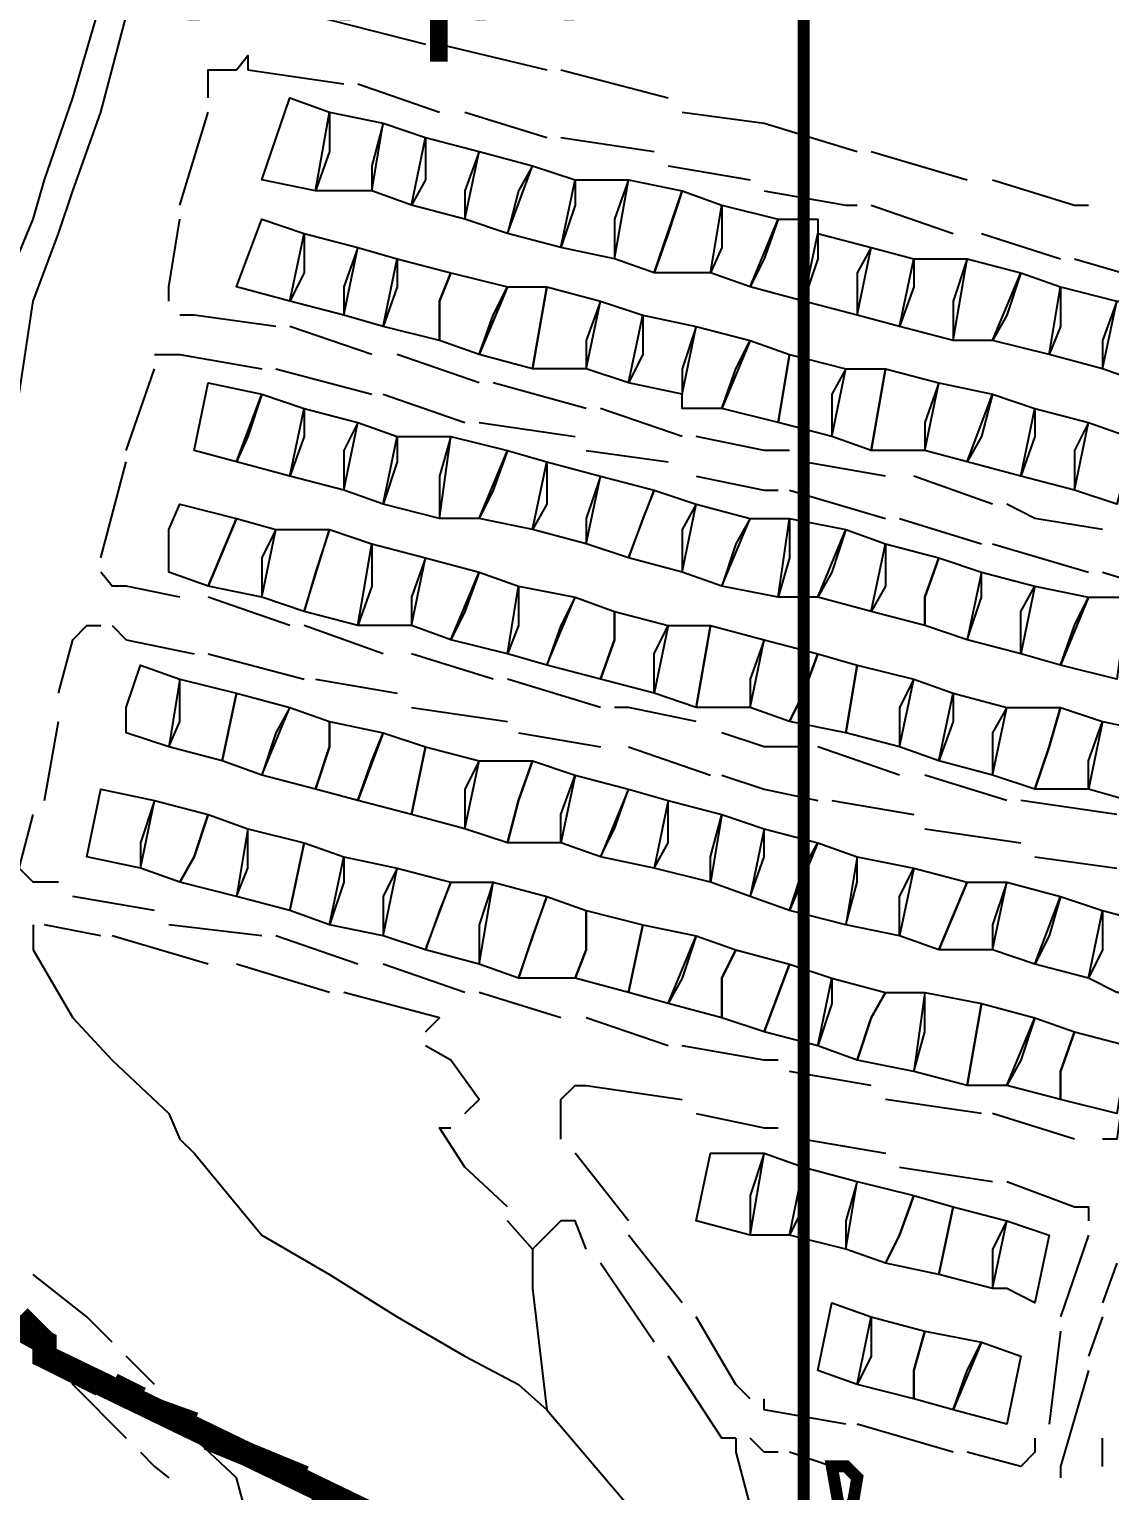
# Model space of a CAD drawing. Header units: millimetres. Extents: x -3588 to 75209, y -3737 to 38254.
# Drawn here: x 6027.3 to 6135.4, y 6353.5 to 6499.8 of the extents above; entities that cross this region are included whole.
import ezdxf

# ---------------------------------------------------------------- set-up
doc = ezdxf.new("R2010")
doc.units = ezdxf.units.MM
doc.layers.add('P', color=253, linetype='Continuous')
doc.layers.add('T', color=7, linetype='Continuous')

msp = doc.modelspace()

# ---------------------------------------------------------------- linework, layer by layer
at = {"layer": 'P'}
for points, const_width in [([(6104.804, -520.269), (6104.804, 8805.959)], 1.2), ([(6060.202, 6352.029), (6028.867, 6366.993), (6028.867, 6368.401), (5977.495, 6396.632), (5939.662, 6416.957), (5927.243, 6423.726), (5906.918, 6438.69), (5886.594, 6445.459), (5863.724, 6460.423), (5843.4, 6471.145), (5828.436, 6479.339), (5805.295, 6492.894), (5790.619, 6495.711), (5757.86, 6510.674)], 1.2), ([(6016.72, 6284.286), (6031.683, 6304.61), (6038.469, 6316.741), (6046.647, 6326.344), (6046.647, 6327.752), (6052.008, 6334.521), (6058.794, 6345.26), (6062.731, 6350.621), (6028.867, 6366.993), (6028.867, 6368.401), (5977.495, 6396.632)], 2.417), ([(6034.516, 6364.16), (6028.867, 6366.993), (6028.867, 6368.401), (6026.322, 6370.946)], 2.417), ([(6367.889, 6369.522), (6302.69, 6350.621), (6237.763, 6330.296), (6160.417, 6304.61), (6142.909, 6327.752), (6126.537, 6342.427), (6123.705, 6346.668), (6121.176, 6346.668), (6116.935, 6346.668), (6110.166, 6348.077), (6109.029, 6348.077), (6110.166, 6354.846), (6109.029, 6355.982), (6107.621, 6355.982), (6109.029, 6348.077), (6107.621, 6339.883), (6104.804, 6334.521), (6102.26, 6330.296), (6099.443, 6326.344), (6084.48, 6337.066), (6068.38, 6349.197), (6062.731, 6350.621), (6060.202, 6352.029)], 1.2), ([(6038.469, 6362.752), (6035.636, 6364.16)], 2.417), ([(6043.83, 6360.207), (6039.877, 6361.632)], 2.417), ([(6054.841, 6354.846), (6045.239, 6358.799)], 2.417), ([(6058.794, 6352.029), (6055.961, 6353.438)], 2.417)]:
    msp.add_lwpolyline(points, dxfattribs=dict(at, const_width=const_width))
for points in [[(6008.542, 6407.642), (6008.542, 6414.412), (6009.95, 6426.559), (6012.767, 6438.69), (6015.312, 6448.292), (6019.553, 6455.061), (6023.505, 6464.376), (6024.914, 6473.978), (6027.73, 6480.747), (6028.867, 6484.7), (6031.683, 6492.894), (6034.516, 6502.48), (6035.636, 6511.795), (6038.469, 6521.397), (6041.286, 6533.544), (6042.406, 6541.721), (6057.369, 6606.649)], [(6014.191, 6406.234), (6012.767, 6414.412), (6012.767, 6425.134), (6015.312, 6438.69), (6018.144, 6446.883), (6022.081, 6453.653), (6026.322, 6463.255), (6027.73, 6472.569), (6030.275, 6479.339), (6031.683, 6483.58), (6034.516, 6491.47), (6037.045, 6501.072), (6038.469, 6510.674), (6041.286, 6521.397), (6043.83, 6532.119), (6045.239, 6541.721), (6061.61, 6606.649)], [(6055.961, 6501.072), (6066.972, 6498.255)], [(6045.239, 6492.894), (6045.239, 6495.711), (6046.647, 6495.711), (6048.055, 6495.711), (6049.191, 6497.119), (6049.191, 6495.711)], [(6068.38, 6498.255), (6079.118, 6495.711)], [(6049.191, 6495.711), (6058.794, 6494.302)], [(6080.527, 6495.711), (6091.249, 6492.894)], [(6060.202, 6494.302), (6068.38, 6491.47)], [(6057.369, 6487.533), (6055.961, 6483.58), (6050.6, 6484.7), (6053.416, 6492.894), (6057.369, 6491.47), (6057.369, 6487.533)], [(6042.406, 6482.156), (6045.239, 6491.47)], [(6061.61, 6486.109), (6061.61, 6483.58), (6055.961, 6483.58), (6057.369, 6491.47), (6062.731, 6490.35), (6061.61, 6486.109)], [(6070.924, 6491.47), (6079.118, 6488.941)], [(6092.658, 6491.47), (6100.851, 6490.35)], [(6066.972, 6484.7), (6065.563, 6482.156), (6061.61, 6483.58), (6062.731, 6490.35), (6066.972, 6488.941), (6066.972, 6484.7)], [(6100.851, 6490.35), (6110.166, 6487.533)], [(6070.924, 6483.58), (6070.924, 6480.747), (6065.563, 6482.156), (6066.972, 6488.941), (6072.333, 6487.533), (6070.924, 6483.58)], [(6080.527, 6488.941), (6089.841, 6487.533)], [(6076.286, 6483.58), (6075.165, 6479.339), (6070.924, 6480.747), (6072.333, 6487.533), (6077.694, 6486.109), (6076.286, 6483.58)], [(6111.574, 6487.533), (6121.176, 6484.7)], [(6081.935, 6482.156), (6080.527, 6477.931), (6075.165, 6479.339), (6077.694, 6486.109), (6081.935, 6484.7), (6081.935, 6482.156)], [(6091.249, 6486.109), (6099.443, 6484.7)], [(6085.888, 6480.747), (6085.888, 6476.794), (6080.527, 6477.931), (6081.935, 6484.7), (6087.296, 6484.7), (6085.888, 6480.747)], [(6091.249, 6479.339), (6089.841, 6475.386), (6085.888, 6476.794), (6087.296, 6484.7), (6092.658, 6483.58), (6091.249, 6479.339)], [(6123.705, 6484.7), (6131.899, 6482.156), (6133.307, 6482.156)], [(6096.61, 6477.931), (6095.49, 6475.386), (6089.841, 6475.386), (6092.658, 6483.58), (6096.61, 6482.156), (6096.61, 6477.931)], [(6100.851, 6483.58), (6109.029, 6482.156), (6110.166, 6482.156)], [(6041.286, 6472.569), (6041.286, 6473.978), (6042.406, 6480.747)], [(6054.841, 6475.386), (6053.416, 6472.569), (6048.055, 6473.978), (6050.6, 6480.747), (6054.841, 6479.339), (6054.841, 6475.386)], [(6100.851, 6476.794), (6099.443, 6473.978), (6095.49, 6475.386), (6096.61, 6482.156), (6102.26, 6480.747), (6100.851, 6476.794)], [(6106.213, 6476.794), (6104.804, 6472.569), (6099.443, 6473.978), (6102.26, 6480.747), (6106.213, 6480.747), (6106.213, 6479.339), (6106.213, 6476.794)], [(6111.574, 6482.156), (6119.768, 6479.339)], [(6058.794, 6473.978), (6058.794, 6471.145), (6053.416, 6472.569), (6054.841, 6479.339), (6060.202, 6477.931), (6058.794, 6473.978)], [(6110.166, 6475.386), (6110.166, 6471.145), (6104.804, 6472.569), (6106.213, 6479.339), (6111.574, 6477.931), (6110.166, 6475.386)], [(6122.584, 6479.339), (6130.49, 6476.794)], [(6064.155, 6473.978), (6062.731, 6470.025), (6058.794, 6471.145), (6060.202, 6477.931), (6064.155, 6476.794), (6064.155, 6473.978)], [(6115.815, 6473.978), (6114.391, 6470.025), (6110.166, 6471.145), (6111.574, 6477.931), (6115.815, 6476.794), (6115.815, 6473.978)], [(6068.38, 6472.569), (6068.38, 6468.617), (6062.731, 6470.025), (6064.155, 6476.794), (6069.516, 6475.386), (6068.38, 6472.569)], [(6119.768, 6472.569), (6119.768, 6468.617), (6114.391, 6470.025), (6115.815, 6476.794), (6121.176, 6476.794), (6119.768, 6472.569)], [(6125.129, 6471.145), (6123.705, 6468.617), (6119.768, 6468.617), (6121.176, 6476.794), (6126.537, 6475.386), (6125.129, 6471.145)], [(6131.899, 6476.794), (6141.501, 6473.978)], [(6068.38, 6472.569), (6069.516, 6475.386), (6075.165, 6473.978), (6072.333, 6467.208), (6068.38, 6468.617), (6068.38, 6472.569)], [(6130.49, 6470.025), (6129.354, 6467.208), (6123.705, 6468.617), (6126.537, 6475.386), (6130.49, 6473.978), (6130.49, 6470.025)], [(6073.741, 6471.145), (6075.165, 6473.978), (6079.118, 6473.978), (6077.694, 6465.784), (6072.333, 6467.208), (6073.741, 6471.145)], [(6083.055, 6468.617), (6083.055, 6465.784), (6077.694, 6465.784), (6079.118, 6473.978), (6084.48, 6472.569), (6083.055, 6468.617)], [(6134.715, 6468.617), (6134.715, 6465.784), (6129.354, 6467.208), (6130.49, 6473.978), (6136.14, 6472.569), (6134.715, 6468.617)], [(6088.705, 6467.208), (6087.296, 6464.376), (6083.055, 6465.784), (6084.48, 6472.569), (6088.705, 6471.145), (6088.705, 6467.208)], [(6140.093, 6468.617), (6138.668, 6464.376), (6134.715, 6465.784), (6136.14, 6472.569), (6141.501, 6472.569), (6140.093, 6471.145), (6140.093, 6468.617)], [(6052.008, 6470.025), (6043.83, 6471.145), (6042.406, 6471.145)], [(6092.658, 6465.784), (6092.658, 6463.255), (6087.296, 6464.376), (6088.705, 6471.145), (6094.066, 6470.025), (6092.658, 6465.784)], [(6061.61, 6467.208), (6053.416, 6470.025)], [(6096.61, 6461.831), (6092.658, 6461.831), (6092.658, 6463.255), (6094.066, 6470.025), (6099.443, 6468.617), (6096.61, 6461.831)], [(6098.019, 6465.784), (6099.443, 6468.617), (6103.38, 6467.208), (6102.26, 6460.423), (6096.61, 6461.831), (6098.019, 6465.784)], [(6039.877, 6467.208), (6041.286, 6467.208), (6042.406, 6467.208)], [(6042.406, 6467.208), (6050.6, 6465.784)], [(6072.333, 6464.376), (6064.155, 6467.208)], [(6107.621, 6463.255), (6107.621, 6459.014), (6102.26, 6460.423), (6103.38, 6467.208), (6109.029, 6465.784), (6107.621, 6463.255)], [(6037.045, 6457.606), (6039.877, 6465.784)], [(6052.008, 6465.784), (6061.61, 6463.255)], [(6111.574, 6457.606), (6107.621, 6459.014), (6109.029, 6465.784), (6112.982, 6465.784), (6111.574, 6457.606)], [(6116.935, 6460.423), (6116.935, 6457.606), (6111.574, 6457.606), (6112.982, 6465.784), (6118.343, 6464.376), (6116.935, 6460.423)], [(6049.191, 6459.014), (6048.055, 6456.47), (6043.83, 6457.606), (6045.239, 6464.376), (6050.6, 6463.255), (6049.191, 6459.014)], [(6054.841, 6459.014), (6053.416, 6455.061), (6048.055, 6456.47), (6050.6, 6463.255), (6054.841, 6461.831), (6054.841, 6459.014)], [(6062.731, 6463.255), (6070.924, 6460.423)], [(6083.055, 6461.831), (6073.741, 6464.376)], [(6122.584, 6459.014), (6121.176, 6456.47), (6116.935, 6457.606), (6118.343, 6464.376), (6123.705, 6463.255), (6122.584, 6459.014)], [(6127.946, 6459.014), (6126.537, 6455.061), (6121.176, 6456.47), (6123.705, 6463.255), (6127.946, 6461.831), (6127.946, 6459.014)], [(6058.794, 6457.606), (6058.794, 6453.653), (6053.416, 6455.061), (6054.841, 6461.831), (6060.202, 6460.423), (6058.794, 6457.606)], [(6092.658, 6459.014), (6084.48, 6461.831)], [(6131.899, 6457.606), (6131.899, 6453.653), (6126.537, 6455.061), (6127.946, 6461.831), (6133.307, 6460.423), (6131.899, 6457.606)], [(6064.155, 6456.47), (6062.731, 6452.245), (6058.794, 6453.653), (6060.202, 6460.423), (6064.155, 6459.014), (6064.155, 6456.47)], [(6072.333, 6460.423), (6081.935, 6459.014)], [(6137.26, 6456.47), (6136.14, 6452.245), (6131.899, 6453.653), (6133.307, 6460.423), (6137.26, 6459.014), (6137.26, 6456.47)], [(6068.38, 6455.061), (6068.38, 6450.82), (6062.731, 6452.245), (6064.155, 6459.014), (6069.516, 6459.014), (6068.38, 6455.061)], [(6073.741, 6453.653), (6072.333, 6450.82), (6068.38, 6450.82), (6069.516, 6459.014), (6075.165, 6457.606), (6073.741, 6453.653)], [(6103.38, 6457.606), (6100.851, 6457.606), (6094.066, 6459.014)], [(6079.118, 6452.245), (6077.694, 6449.7), (6072.333, 6450.82), (6075.165, 6457.606), (6079.118, 6456.47), (6079.118, 6452.245)], [(6083.055, 6457.606), (6091.249, 6456.47)], [(6034.516, 6446.883), (6037.045, 6456.47)], [(6083.055, 6450.82), (6083.055, 6448.292), (6077.694, 6449.7), (6079.118, 6456.47), (6084.48, 6455.061), (6083.055, 6450.82)], [(6112.982, 6455.061), (6104.804, 6456.47)], [(6088.705, 6450.82), (6087.296, 6446.883), (6083.055, 6448.292), (6084.48, 6455.061), (6089.841, 6453.653), (6088.705, 6450.82)], [(6094.066, 6455.061), (6100.851, 6453.653), (6102.26, 6453.653)], [(6123.705, 6452.245), (6115.815, 6455.061)], [(6092.658, 6449.7), (6092.658, 6445.459), (6087.296, 6446.883), (6089.841, 6453.653), (6094.066, 6452.245), (6092.658, 6449.7)], [(6103.38, 6453.653), (6112.982, 6450.82)], [(6041.286, 6449.7), (6042.406, 6452.245), (6048.055, 6450.82), (6045.239, 6444.051), (6041.286, 6445.459), (6041.286, 6449.7)], [(6098.019, 6448.292), (6096.61, 6444.051), (6092.658, 6445.459), (6094.066, 6452.245), (6099.443, 6450.82), (6098.019, 6448.292)], [(6134.715, 6449.7), (6127.946, 6450.82), (6125.129, 6452.245)], [(6050.6, 6446.883), (6050.6, 6442.931), (6045.239, 6444.051), (6048.055, 6450.82), (6052.008, 6449.7), (6050.6, 6446.883)], [(6103.38, 6446.883), (6102.26, 6442.931), (6096.61, 6444.051), (6099.443, 6450.82), (6103.38, 6450.82), (6103.38, 6446.883)], [(6107.621, 6445.459), (6106.213, 6442.931), (6102.26, 6442.931), (6103.38, 6450.82), (6109.029, 6449.7), (6107.621, 6445.459)], [(6114.391, 6450.82), (6122.584, 6448.292)], [(6055.961, 6445.459), (6054.841, 6441.506), (6050.6, 6442.931), (6052.008, 6449.7), (6057.369, 6449.7), (6055.961, 6445.459)], [(6061.61, 6444.051), (6060.202, 6440.098), (6054.841, 6441.506), (6057.369, 6449.7), (6061.61, 6448.292), (6061.61, 6444.051)], [(6112.982, 6444.051), (6111.574, 6441.506), (6106.213, 6442.931), (6109.029, 6449.7), (6112.982, 6448.292), (6112.982, 6444.051)], [(6065.563, 6442.931), (6065.563, 6440.098), (6060.202, 6440.098), (6061.61, 6448.292), (6066.972, 6446.883), (6065.563, 6442.931)], [(6116.935, 6442.931), (6116.935, 6440.098), (6111.574, 6441.506), (6112.982, 6448.292), (6118.343, 6446.883), (6116.935, 6442.931)], [(6123.705, 6448.292), (6133.307, 6445.459)], [(6070.924, 6441.506), (6069.516, 6438.69), (6065.563, 6440.098), (6066.972, 6446.883), (6072.333, 6445.459), (6070.924, 6441.506)], [(6116.935, 6442.931), (6118.343, 6446.883), (6122.584, 6445.459), (6121.176, 6438.69), (6116.935, 6440.098), (6116.935, 6442.931)], [(6042.406, 6442.931), (6037.045, 6444.051), (6035.636, 6444.051), (6034.516, 6445.459)], [(6076.286, 6440.098), (6075.165, 6437.281), (6069.516, 6438.69), (6072.333, 6445.459), (6076.286, 6444.051), (6076.286, 6440.098)], [(6122.584, 6442.931), (6122.584, 6445.459), (6127.946, 6444.051), (6126.537, 6437.281), (6121.176, 6438.69), (6122.584, 6442.931)], [(6134.715, 6445.459), (6142.909, 6442.931)], [(6053.416, 6440.098), (6045.239, 6442.931)], [(6080.527, 6440.098), (6079.118, 6436.145), (6075.165, 6437.281), (6076.286, 6444.051), (6081.935, 6442.931), (6080.527, 6440.098)], [(6085.888, 6438.69), (6084.48, 6434.737), (6079.118, 6436.145), (6081.935, 6442.931), (6085.888, 6441.506), (6085.888, 6438.69)], [(6126.537, 6441.506), (6127.946, 6444.051), (6133.307, 6442.931), (6130.49, 6436.145), (6126.537, 6437.281), (6126.537, 6441.506)], [(6131.899, 6440.098), (6133.307, 6442.931), (6137.26, 6442.931), (6136.14, 6434.737), (6130.49, 6436.145), (6131.899, 6440.098)], [(6085.888, 6438.69), (6085.888, 6441.506), (6091.249, 6440.098), (6089.841, 6433.328), (6084.48, 6434.737), (6085.888, 6438.69)], [(6030.275, 6433.328), (6031.683, 6438.69), (6033.092, 6440.098), (6034.516, 6440.098)], [(6035.636, 6440.098), (6037.045, 6438.69), (6043.83, 6437.281)], [(6062.731, 6437.281), (6054.841, 6440.098)], [(6089.841, 6437.281), (6091.249, 6440.098), (6095.49, 6440.098), (6094.066, 6431.92), (6089.841, 6433.328), (6089.841, 6437.281)], [(6099.443, 6434.737), (6099.443, 6431.92), (6094.066, 6431.92), (6095.49, 6440.098), (6100.851, 6438.69), (6099.443, 6434.737)], [(6104.804, 6433.328), (6103.38, 6430.496), (6099.443, 6431.92), (6100.851, 6438.69), (6106.213, 6437.281), (6104.804, 6433.328)], [(6045.239, 6437.281), (6054.841, 6434.737)], [(6073.741, 6434.737), (6065.563, 6437.281)], [(6104.804, 6433.328), (6106.213, 6437.281), (6110.166, 6436.145), (6109.029, 6429.375), (6103.38, 6430.496), (6104.804, 6433.328)], [(6037.045, 6431.92), (6038.469, 6436.145), (6042.406, 6434.737), (6041.286, 6427.967), (6037.045, 6429.375), (6037.045, 6431.92)], [(6114.391, 6431.92), (6114.391, 6427.967), (6109.029, 6429.375), (6110.166, 6436.145), (6115.815, 6434.737), (6114.391, 6431.92)], [(6042.406, 6430.496), (6042.406, 6434.737), (6048.055, 6433.328), (6046.647, 6426.559), (6041.286, 6427.967), (6042.406, 6430.496)], [(6055.961, 6434.737), (6064.155, 6433.328)], [(6084.48, 6431.92), (6075.165, 6434.737)], [(6119.768, 6430.496), (6118.343, 6426.559), (6114.391, 6427.967), (6115.815, 6434.737), (6119.768, 6433.328), (6119.768, 6430.496)], [(6052.008, 6429.375), (6050.6, 6425.134), (6046.647, 6426.559), (6048.055, 6433.328), (6053.416, 6431.92), (6052.008, 6429.375)], [(6123.705, 6429.375), (6123.705, 6425.134), (6118.343, 6426.559), (6119.768, 6433.328), (6125.129, 6431.92), (6123.705, 6429.375)], [(6057.369, 6427.967), (6055.961, 6423.726), (6050.6, 6425.134), (6053.416, 6431.92), (6057.369, 6430.496), (6057.369, 6427.967)], [(6065.563, 6431.92), (6075.165, 6430.496)], [(6094.066, 6430.496), (6087.296, 6431.92), (6085.888, 6431.92)], [(6129.354, 6427.967), (6127.946, 6423.726), (6123.705, 6425.134), (6125.129, 6431.92), (6130.49, 6431.92), (6129.354, 6427.967)], [(6129.354, 6427.967), (6130.49, 6431.92), (6134.715, 6430.496), (6133.307, 6423.726), (6127.946, 6423.726), (6129.354, 6427.967)], [(6028.867, 6422.606), (6030.275, 6430.496)], [(6057.369, 6427.967), (6057.369, 6430.496), (6062.731, 6429.375), (6060.202, 6422.606), (6055.961, 6423.726), (6057.369, 6427.967)], [(6133.307, 6426.559), (6134.715, 6430.496), (6140.093, 6429.375), (6137.26, 6422.606), (6133.307, 6423.726), (6133.307, 6426.559)], [(6061.61, 6426.559), (6062.731, 6429.375), (6066.972, 6427.967), (6065.563, 6421.182), (6060.202, 6422.606), (6061.61, 6426.559)], [(6076.286, 6429.375), (6084.48, 6427.967)], [(6104.804, 6427.967), (6100.851, 6427.967), (6096.61, 6429.375)], [(6070.924, 6423.726), (6070.924, 6419.773), (6065.563, 6421.182), (6066.972, 6427.967), (6072.333, 6426.559), (6070.924, 6423.726)], [(6087.296, 6427.967), (6095.49, 6425.134)], [(6114.391, 6425.134), (6106.213, 6427.967)], [(6076.286, 6422.606), (6075.165, 6418.365), (6070.924, 6419.773), (6072.333, 6426.559), (6077.694, 6426.559), (6076.286, 6422.606)], [(6076.286, 6422.606), (6077.694, 6426.559), (6081.935, 6425.134), (6080.527, 6418.365), (6075.165, 6418.365), (6076.286, 6422.606)], [(6038.469, 6418.365), (6038.469, 6415.82), (6033.092, 6416.957), (6034.516, 6423.726), (6039.877, 6422.606), (6038.469, 6418.365)], [(6080.527, 6421.182), (6081.935, 6425.134), (6087.296, 6423.726), (6084.48, 6416.957), (6080.527, 6418.365), (6080.527, 6421.182)], [(6085.888, 6419.773), (6087.296, 6423.726), (6091.249, 6422.606), (6089.841, 6415.82), (6084.48, 6416.957), (6085.888, 6419.773)], [(6096.61, 6425.134), (6100.851, 6423.726), (6106.213, 6422.606)], [(6125.129, 6422.606), (6116.935, 6425.134)], [(6043.83, 6416.957), (6042.406, 6414.412), (6038.469, 6415.82), (6039.877, 6422.606), (6045.239, 6421.182), (6043.83, 6416.957)], [(6091.249, 6418.365), (6091.249, 6422.606), (6096.61, 6421.182), (6095.49, 6414.412), (6089.841, 6415.82), (6091.249, 6418.365)], [(6107.621, 6422.606), (6115.815, 6421.182)], [(6136.14, 6421.182), (6126.537, 6422.606)], [(6030.275, 6414.412), (6028.867, 6414.412), (6027.73, 6414.412), (6026.322, 6415.82), (6027.73, 6421.182)], [(6043.83, 6416.957), (6045.239, 6421.182), (6049.191, 6419.773), (6048.055, 6413.004), (6042.406, 6414.412), (6043.83, 6416.957)], [(6095.49, 6416.957), (6096.61, 6421.182), (6100.851, 6419.773), (6099.443, 6413.004), (6095.49, 6414.412), (6095.49, 6416.957)], [(6049.191, 6415.82), (6049.191, 6419.773), (6054.841, 6418.365), (6053.416, 6411.595), (6048.055, 6413.004), (6049.191, 6415.82)], [(6100.851, 6416.957), (6100.851, 6419.773), (6106.213, 6418.365), (6103.38, 6411.595), (6099.443, 6413.004), (6100.851, 6416.957)], [(6116.935, 6419.773), (6126.537, 6418.365)], [(6058.794, 6414.412), (6057.369, 6410.171), (6053.416, 6411.595), (6054.841, 6418.365), (6058.794, 6416.957), (6058.794, 6414.412)], [(6104.804, 6415.82), (6106.213, 6418.365), (6110.166, 6416.957), (6109.029, 6410.171), (6103.38, 6411.595), (6104.804, 6415.82)], [(6062.731, 6413.004), (6062.731, 6409.051), (6057.369, 6410.171), (6058.794, 6416.957), (6064.155, 6415.82), (6062.731, 6413.004)], [(6110.166, 6414.412), (6110.166, 6416.957), (6115.815, 6415.82), (6114.391, 6409.051), (6109.029, 6410.171), (6110.166, 6414.412)], [(6127.946, 6416.957), (6136.14, 6415.82)], [(6068.38, 6411.595), (6066.972, 6407.642), (6062.731, 6409.051), (6064.155, 6415.82), (6069.516, 6414.412), (6068.38, 6411.595)], [(6114.391, 6413.004), (6115.815, 6415.82), (6121.176, 6414.412), (6118.343, 6407.642), (6114.391, 6409.051), (6114.391, 6413.004)], [(6072.333, 6410.171), (6072.333, 6406.234), (6066.972, 6407.642), (6069.516, 6414.412), (6073.741, 6414.412), (6072.333, 6410.171)], [(6077.694, 6409.051), (6076.286, 6404.81), (6072.333, 6406.234), (6073.741, 6414.412), (6079.118, 6413.004), (6077.694, 6409.051)], [(6123.705, 6410.171), (6123.705, 6407.642), (6118.343, 6407.642), (6121.176, 6414.412), (6125.129, 6414.412), (6123.705, 6410.171)], [(6129.354, 6409.051), (6127.946, 6406.234), (6123.705, 6407.642), (6125.129, 6414.412), (6130.49, 6413.004), (6129.354, 6409.051)], [(6039.877, 6411.595), (6031.683, 6413.004)], [(6083.055, 6407.642), (6081.935, 6404.81), (6076.286, 6404.81), (6079.118, 6413.004), (6083.055, 6411.595), (6083.055, 6407.642)], [(6134.715, 6407.642), (6133.307, 6404.81), (6127.946, 6406.234), (6130.49, 6413.004), (6134.715, 6411.595), (6134.715, 6407.642)], [(6083.055, 6407.642), (6083.055, 6411.595), (6088.705, 6410.171), (6087.296, 6403.401), (6081.935, 6404.81), (6083.055, 6407.642)], [(6136.14, 6403.401), (6133.307, 6404.81), (6134.715, 6411.595), (6140.093, 6410.171), (6138.668, 6403.401), (6136.14, 6403.401)], [(6027.73, 6410.171), (6027.73, 6407.642), (6031.683, 6400.857), (6035.636, 6396.632), (6041.286, 6391.271), (6042.406, 6388.726)], [(6034.516, 6409.051), (6028.867, 6410.171)], [(6050.6, 6409.051), (6041.286, 6410.171)], [(6092.658, 6404.81), (6091.249, 6402.281), (6087.296, 6403.401), (6088.705, 6410.171), (6094.066, 6409.051), (6092.658, 6404.81)], [(6045.239, 6406.234), (6035.636, 6409.051)], [(6060.202, 6406.234), (6052.008, 6409.051)], [(6096.61, 6404.81), (6096.61, 6400.857), (6091.249, 6402.281), (6094.066, 6409.051), (6098.019, 6407.642), (6096.61, 6404.81)], [(6096.61, 6404.81), (6098.019, 6407.642), (6103.38, 6406.234), (6100.851, 6399.448), (6096.61, 6400.857), (6096.61, 6404.81)], [(6057.369, 6403.401), (6048.055, 6406.234)], [(6070.924, 6403.401), (6062.731, 6406.234)], [(6107.621, 6402.281), (6106.213, 6398.04), (6100.851, 6399.448), (6103.38, 6406.234), (6107.621, 6404.81), (6107.621, 6402.281)], [(6111.574, 6400.857), (6110.166, 6396.632), (6106.213, 6398.04), (6107.621, 6404.81), (6112.982, 6403.401), (6111.574, 6400.857)], [(6066.972, 6399.448), (6068.38, 6400.857), (6058.794, 6403.401)], [(6080.527, 6400.857), (6072.333, 6403.401)], [(6111.574, 6400.857), (6112.982, 6403.401), (6116.935, 6403.401), (6115.815, 6395.496), (6110.166, 6396.632), (6111.574, 6400.857)], [(6116.935, 6399.448), (6116.935, 6403.401), (6122.584, 6402.281), (6121.176, 6394.087), (6115.815, 6395.496), (6116.935, 6399.448)], [(6126.537, 6396.632), (6125.129, 6394.087), (6121.176, 6394.087), (6122.584, 6402.281), (6127.946, 6400.857), (6126.537, 6396.632)], [(6091.249, 6398.04), (6083.055, 6400.857)], [(6130.49, 6395.496), (6130.49, 6392.679), (6125.129, 6394.087), (6127.946, 6400.857), (6131.899, 6399.448), (6130.49, 6395.496)], [(6130.49, 6395.496), (6131.899, 6399.448), (6137.26, 6398.04), (6136.14, 6391.271), (6130.49, 6392.679), (6130.49, 6395.496)], [(6070.924, 6391.271), (6072.333, 6392.679), (6069.516, 6396.632), (6066.972, 6398.04)], [(6102.26, 6396.632), (6100.851, 6396.632), (6092.658, 6398.04)], [(6137.26, 6396.632), (6136.14, 6388.726), (6134.715, 6388.726)], [(6111.574, 6394.087), (6103.38, 6395.496)], [(6080.527, 6388.726), (6080.527, 6389.846), (6080.527, 6391.271), (6080.527, 6392.679), (6081.935, 6394.087), (6083.055, 6394.087)], [(6083.055, 6394.087), (6092.658, 6392.679)], [(6122.584, 6391.271), (6112.982, 6392.679)], [(6094.066, 6391.271), (6100.851, 6389.846), (6102.26, 6389.846)], [(6131.899, 6388.726), (6123.705, 6391.271)], [(6042.406, 6388.726), (6043.83, 6387.318), (6050.6, 6379.124), (6057.369, 6375.171), (6064.155, 6370.946), (6070.924, 6366.993), (6076.286, 6364.16), (6079.118, 6361.632)], [(6075.165, 6381.956), (6070.924, 6385.909), (6068.38, 6389.846), (6069.516, 6389.846)], [(6104.804, 6388.726), (6112.982, 6387.318)], [(6087.296, 6380.532), (6081.935, 6387.318)], [(6099.443, 6383.077), (6099.443, 6379.124), (6094.066, 6380.532), (6095.49, 6387.318), (6100.851, 6387.318), (6099.443, 6383.077)], [(6104.804, 6381.956), (6103.38, 6379.124), (6099.443, 6379.124), (6100.851, 6387.318), (6104.804, 6385.909), (6104.804, 6381.956)], [(6109.029, 6380.532), (6109.029, 6377.715), (6103.38, 6379.124), (6104.804, 6385.909), (6110.166, 6384.485), (6109.029, 6380.532)], [(6114.391, 6385.909), (6123.705, 6384.485)], [(6114.391, 6379.124), (6112.982, 6376.307), (6109.029, 6377.715), (6110.166, 6384.485), (6115.815, 6383.077), (6114.391, 6379.124)], [(6125.129, 6384.485), (6131.899, 6381.956), (6133.307, 6381.956), (6133.307, 6380.532)], [(6114.391, 6379.124), (6115.815, 6383.077), (6119.768, 6381.956), (6118.343, 6375.171), (6112.982, 6376.307), (6114.391, 6379.124)], [(6123.705, 6377.715), (6123.705, 6373.763), (6118.343, 6375.171), (6119.768, 6381.956), (6125.129, 6380.532), (6123.705, 6377.715)], [(6083.055, 6377.715), (6081.935, 6380.532), (6080.527, 6380.532), (6077.694, 6377.715), (6075.165, 6380.532)], [(6125.129, 6373.763), (6123.705, 6373.763), (6125.129, 6380.532), (6129.354, 6379.124), (6127.946, 6372.354), (6125.129, 6373.763)], [(6092.658, 6372.354), (6087.296, 6379.124)], [(6133.307, 6379.124), (6130.49, 6370.946)], [(6077.694, 6377.715), (6077.694, 6373.763), (6079.118, 6361.632)], [(6089.841, 6368.401), (6084.48, 6376.307)], [(6136.14, 6376.307), (6134.715, 6372.354)], [(6035.636, 6368.401), (6033.092, 6370.946), (6027.73, 6375.171)], [(6111.574, 6366.993), (6110.166, 6364.16), (6106.213, 6365.585), (6107.621, 6372.354), (6111.574, 6370.946), (6111.574, 6366.993)], [(6099.443, 6362.752), (6098.019, 6364.16), (6094.066, 6370.946)], [(6115.815, 6365.585), (6115.815, 6362.752), (6110.166, 6364.16), (6111.574, 6370.946), (6116.935, 6369.522), (6115.815, 6365.585)], [(6134.715, 6370.946), (6133.307, 6366.993)], [(6026.322, 6369.522), (6028.867, 6368.401)], [(6115.815, 6365.585), (6116.935, 6369.522), (6122.584, 6368.401), (6119.768, 6361.632), (6115.815, 6362.752), (6115.815, 6365.585)], [(6121.176, 6365.585), (6122.584, 6368.401), (6126.537, 6366.993), (6125.129, 6360.207), (6119.768, 6361.632), (6121.176, 6365.585)], [(6130.49, 6369.522), (6129.354, 6360.207)], [(6030.275, 6366.993), (6031.683, 6364.16), (6037.045, 6358.799)], [(6039.877, 6364.16), (6037.045, 6366.993)], [(6098.019, 6358.799), (6096.61, 6358.799), (6091.249, 6366.993)], [(6133.307, 6365.585), (6130.49, 6355.982), (6130.49, 6354.846)], [(6042.406, 6360.207), (6042.406, 6361.632), (6039.877, 6362.752)], [(6109.029, 6360.207), (6100.851, 6361.632), (6100.851, 6362.752)], [(6079.118, 6361.632), (6087.296, 6352.029), (6095.49, 6345.26), (6098.019, 6343.836), (6100.851, 6343.836)], [(6119.768, 6357.391), (6110.166, 6360.207)], [(6049.191, 6350.621), (6048.055, 6354.846), (6043.83, 6358.799)], [(6098.019, 6358.799), (6098.019, 6357.391), (6100.851, 6346.668)], [(6100.851, 6357.391), (6099.443, 6358.799)], [(6127.946, 6358.799), (6127.946, 6357.391), (6126.537, 6355.982), (6121.176, 6357.391)], [(6134.715, 6355.982), (6134.715, 6358.799)], [(6038.469, 6357.391), (6039.877, 6355.982), (6041.286, 6354.846)], [(6102.26, 6357.391), (6100.851, 6357.391)], [(6109.029, 6352.029), (6110.166, 6354.846), (6109.029, 6355.982), (6107.621, 6355.982), (6103.38, 6357.391)]]:
    msp.add_lwpolyline(points, dxfattribs=at)

# ---------------------------------------------------------------- texts
at = {"layer": 'T', "insert": (6026.914, 6515.251), "char_height": 14.40334, "attachment_point": 1}
msp.add_mtext('{\\fArial|b0|i0|c0|p18;I etapa}', dxfattribs=at)

doc.saveas('drawing.dxf')
